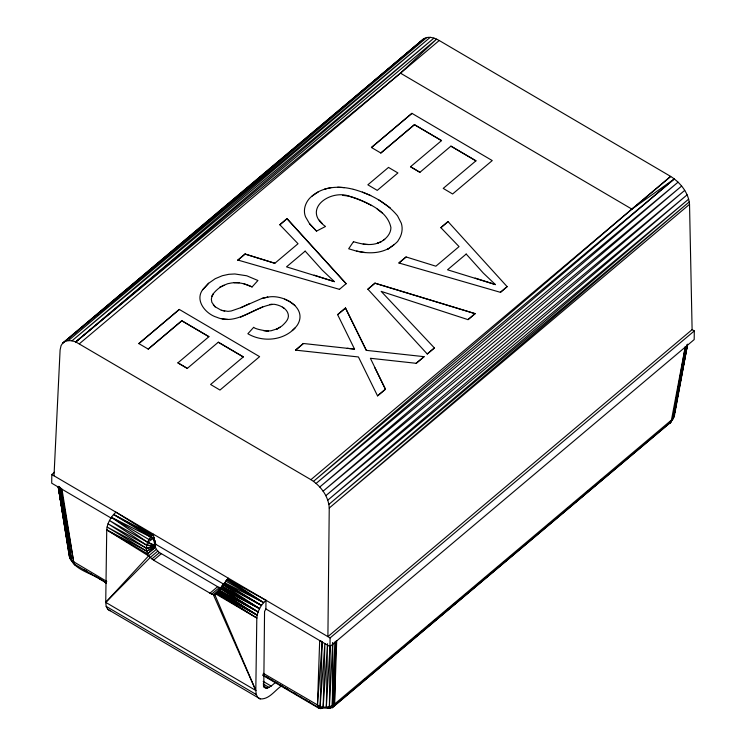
<?xml version="1.0" encoding="UTF-8"?>
<svg xmlns="http://www.w3.org/2000/svg" width="746" height="746" viewBox="0 0 746 746"><rect width="100%" height="100%" fill="white"/><g stroke="black" fill="none" stroke-linecap="round" stroke-linejoin="round"><path stroke-width="1.12" d="M262.9 675.4L319.083 708.392L332.39 707.6L332.753 642.884M54.495 472.265L51.819 474.521L51.698 483.184L111.807 518.479M110.091 610.788L107.676 609.277L106.193 606.395L105.727 602.358L106.734 529.884C107.265 523.067 110.949 516.736 115.919 512.157L152.501 535.031L153.434 534.192C154.329 541.167 153.564 550.175 161.35 553.663L217.627 586.71L221.086 588.128M138.821 343.626L179.31 309.441L259.617 356.653L219.977 390.055L210.596 384.488L243.336 356.896L218.308 342.19L187.293 368.393L177.902 362.882L208.917 336.679L181.81 320.761L148.202 349.081L138.821 343.57L179.31 309.441M148.202 349.137L181.81 320.761L208.917 336.679M187.293 368.393L177.902 362.826M208.638 283.228L202.688 289.718L208.638 283.284L215.23 278.696L222.364 275.703L228.808 274.314L234.869 273.969L246.758 275.787L257.939 280.505L252.092 286.93C244.912 283.433 236.631 281.428 228.854 283.517C227.968 282.921 212.526 291.145 224.07 285.177M213.309 293.71C211.109 299.668 210.419 294.213 220.518 286.996M213.235 304.788L215.165 306.858L211.855 302.335L211.351 299.305L211.976 296.125M218.308 342.255L243.336 356.952M224.742 311.101L221.413 310.299L227.978 311.371L231.195 310.989L240.706 307.706L262.079 298.381L267.711 297.132L262.079 298.381M280.058 327.186C271.833 331.905 281.895 326.403 282.622 325.321C285.326 322.729 288.198 319.903 288.432 316.22C288.32 308.863 280.319 305.142 273.978 304.256C254.572 305.963 237.181 326.03 216.76 317.255C205.616 313.935 194.622 300.535 202.688 289.662M227.8 319.391L222.112 318.747M234.03 282.697L239.205 282.771M245.061 254.022L237.899 260.112L245.061 254.022L274.845 263.273L245.061 254.078M240.538 317.209L262.695 306.867M240.697 307.772L249.537 303.622M243.765 283.722L252.092 286.93M220.219 588.855L213.337 594.665L255.803 690.488L256.81 618.014C257.342 611.198 261.025 604.857 265.996 600.288L227.539 579.101L215.967 594.049L214.904 594.86L211.631 594.124L153.601 560.199L148.575 555.91L106.734 529.884L146.673 551.117L148.575 555.91L105.727 602.358L255.803 690.488L256.27 694.526L257.752 697.398L260.168 698.909C269.231 699.589 274.854 690.274 281.615 685.844M263.525 330.665C278.053 332.203 255.682 330.208 253.724 327.261L247.868 333.742C263.646 343.095 286.175 340.428 297.309 325.172C308.331 307.911 283.014 293.747 267.702 297.188M269.791 304.508L272.085 304.181M275.582 682.376L271.18 686.087L267.32 688.194L264.532 687.411L263.786 685.975L264.56 611.478L265.874 608.95L265.996 600.288M279.834 224.77L287.005 218.662L346.116 283.676L287.005 218.662L279.834 224.77L298.027 243.728L274.845 263.273M282.398 307.193L284.095 308.247M284.59 299.127L289.495 301.496L294.903 305.412M292.236 330.581L295.006 327.988M295.528 350.191L303.408 343.496L354.555 349.119L337.63 314.653L345.501 308.014L366.323 350.35L424.082 356.672L416.203 363.311L370.389 358.276L385.43 389.253L377.551 395.893L358.434 356.961L295.528 350.135L303.408 343.496M305.151 251.15L286.511 266.863L334.394 281.606L322.272 270.136L305.151 251.094M316.528 231.12L309.721 223.949L316.528 231.12L325.508 226.476C301.561 209.747 329.872 188.738 349.855 196.357C365.288 201.812 387.37 209.645 390.932 227.661C390.829 233.722 386.335 238.655 381.346 241.601C374.483 244.66 376.833 243.438 381.346 241.601M309.721 224.014L305.543 216.834C302.503 209.467 305.963 200.777 312.052 196.058C323.326 186.379 339.281 185.67 353.082 189.27L353.082 189.214C369.895 193.801 386.307 202.231 397.534 215.836L401.292 223.194C403.138 228.91 401.852 235.307 398.271 240.352C397.665 243.233 378.436 255.337 393.823 244.958M314.122 275.143L334.394 281.662M318.449 191.759L312.052 196.114M319.335 220.145L322.151 223.408M324.641 189.092L331 187.628M265.874 608.95L329.965 646.586L330.086 637.923L694.302 330.926L692.111 329.639L689.528 204.339C688.549 192.645 680.296 182.556 670.673 176.42L439.189 40.489C434.713 37.925 428.95 35.911 424.073 38.55L62.739 343.095L61.069 345.603L60.1 349.986L54.01 475.808M667.586 423.849L669.656 423.318L673.424 418.124L687.607 344.158L674.337 416.109L671.092 421.938L332.39 707.6L329.387 706.872L330.217 645.794M337.686 187.209L344.382 187.656M337.63 314.653L345.501 308.014M237.899 260.056L339.402 289.336M342.498 195.387C352.849 196.002 362.565 200.693 371.639 205.57L371.639 205.514M347.235 348.298L354.555 349.063M353.483 241.732L353.483 241.676C361.269 244.054 369.848 245.91 377.709 243.168M365.13 252.586L356.681 251.122C367.284 253.612 378.809 253.752 388.507 248.558M362.379 192.076L370.753 195.555M363.181 244.138L368.282 244.52M366.323 350.406L345.501 308.07M367.853 289.234L374.968 283.172L475.118 313.656L468.022 319.642L381.169 291.369L434.414 347.962L427.253 353.996L367.853 289.178L374.968 283.172M371.443 147.494L411.932 113.355L492.239 160.567L452.608 193.979L443.217 188.402L475.957 160.81L450.929 146.113L419.914 172.317L410.524 166.74L441.539 140.602L414.431 124.675L380.824 153.005L371.443 147.494L411.932 113.355M374.79 367.647L385.43 389.198L377.56 395.837M377.243 209.141L382.325 213.03M378.53 199.76L390.242 207.901M380.824 153.061L414.431 124.675L441.539 140.602M383.118 240.492L384.722 239.27M388.535 167.44L397.916 172.951L377.243 190.379L367.862 184.812L388.535 167.384M692.111 329.639L327.904 636.636L329.238 508.035C328.604 496.258 320.659 485.805 310.923 479.669L75.756 341.92L400.443 73.145L436.606 39.137L75.756 341.92C71.569 340.279 66.254 339.747 62.739 343.095L424.073 38.55L338.451 111.173M398.923 262.984L406.085 256.95L435.869 266.201L459.051 246.6L440.858 227.642L448.029 221.59L507.14 286.66L500.426 292.329L398.923 262.984L406.085 256.95M419.914 172.317L410.524 166.74M427.253 353.996L434.424 347.906M439.189 40.545L79.43 343.729M448.029 221.59L440.849 227.698M450.929 146.169L475.957 160.866M466.175 254.078L447.525 269.791L495.419 284.59L475.137 278.072M468.022 319.642L475.118 313.6M500.426 292.329L507.14 286.604M694.302 330.926L694.181 339.589L329.965 646.586M263.282 673.321L320.127 706.481L323.149 707.245L332.39 707.6L333.835 706.22L334.516 704.112L335.877 641.336M318.738 707.525L320.743 708.7L323.149 707.245L324.892 643.518L320.127 706.481L319.083 708.392L317.945 707.171L262.779 674.766M322.207 641.691L320.127 706.481L317.945 707.171L317.451 705.129L319.689 640.544L322.207 641.691L317.451 705.129M319.083 708.392L323.149 707.245L327.513 643.714L326.31 707.376L332.184 705.753L334.516 704.112L336.707 640.683M335.859 641.327L333.425 704.989L332.39 707.6M332.184 705.753L334.879 641.933L333.835 706.22L671.092 421.938L685.304 346.685L672.687 419.019L669.656 423.318L670.617 421.434M69.481 554.25C71.112 571.343 96.234 573.273 106.408 583.503M674.449 413.927L674.337 416.109L669.656 423.318M329.387 706.872L332.707 642.884M330.049 645.822L326.31 707.376L330.329 708.131L323.149 707.245M106.734 529.884L147.549 553.868L155.224 547.107L146.673 551.117C145.647 545.195 148.193 539.097 152.501 535.031L113.569 514.47L150.655 537.017L153.937 538.08L155.793 544.31L223.875 584.286M155.056 546.268L146.729 545.223L108.021 523.813L146.412 548.217L155.149 546.874L146.673 551.117L107.079 527.012L146.412 548.217L155.075 546.482L146.729 545.223L109.485 520.503L147.587 542.258L155.103 545.596L155.793 544.31M674.85 411.661L675.857 406.01M676.258 403.745L676.669 401.488M677.07 399.222L678.077 393.562M678.478 391.305L678.888 389.039M679.895 383.388L680.296 381.122M680.697 378.856L681.107 376.599M673.424 418.124L686.917 344.932L672.687 419.019L334.516 704.112M674.664 412.79L687.448 344.559M387.062 661.292L388.032 659.753M604.036 478.4L605.006 476.862M353.483 241.676L348.671 248.772L356.681 251.178M105.727 602.358L150.151 557.56L157.9 551.033M674.337 178.909L313.488 481.347L631.927 209.085L674.337 178.909L316.118 483.427L678.077 182.155L319.773 486.998L681.63 186.062L323.102 491.176L684.716 190.389L325.834 495.67L687.113 194.846L327.792 500.165L688.689 199.107L328.921 504.361L689.304 201.868L329.238 508.035L689.528 204.339M75.756 341.92L433.967 38.093L71.989 340.801L430.274 37.3L68.38 340.586L426.889 37.431L65.219 341.36M96.635 315.549L98.407 314.047M101.074 311.791L103.741 309.534M105.522 308.033L108.189 305.776M110.856 303.519L112.637 302.018M115.304 299.771L117.085 298.26M119.752 296.013L122.419 293.756M125.086 291.5L126.857 289.998M129.524 287.742L131.305 286.24M133.972 283.984L135.753 282.482M143.754 275.722L145.526 274.22M217.543 213.356L265.548 172.783M267.329 171.282L269.996 169.025M271.777 167.524L279.778 160.763M281.55 159.262L284.217 157.005M285.998 155.504L288.665 153.247M290.446 151.746L293.113 149.489M295.78 147.232L298.447 144.985M300.218 143.474L302.885 141.227M305.552 138.97L307.333 137.469M310 135.213L311.781 133.711M314.448 131.455L317.115 129.198M319.782 126.951L321.563 125.449M324.23 123.193L326.002 121.691M328.669 119.435L330.45 117.933M339.402 289.392L346.116 283.676M153.434 534.677L150.655 537.017L111.378 517.323L147.587 542.258L155.065 545.913L146.729 545.223L155.056 546.072M147.549 553.868L155.317 547.322M148.575 555.91L156.343 549.364M151.839 559.006L159.588 552.478M153.601 560.199L161.35 553.663M416.203 363.311L424.082 356.672M310.923 479.669L670.673 176.42L631.927 209.141L400.443 73.145M209.878 593.247L217.627 586.71M211.631 594.124L219.38 587.587M219.221 591.224L214.904 594.86L255.803 690.488M218.559 591.867L215.967 594.049L256.81 618.014L217.086 592.809L218.792 591.447L217.086 592.809L257.156 615.133L218.662 590.645L258.097 611.934L220.303 588.268L259.561 608.633L222.914 584.631L224.565 583.586M363.246 680.371L365.027 678.879M391.585 656.75L393.366 655.258M405.815 644.758L407.596 643.266M410.263 641.01L412.034 639.518M414.701 637.27L417.378 635.014M420.045 632.767L421.816 631.265M424.483 629.018L426.264 627.526M428.931 625.269L431.598 623.022M433.379 621.53L436.046 619.273M438.713 617.026L440.494 615.525M443.161 613.277L445.828 611.03M447.609 609.529L450.276 607.281M452.057 605.789L460.058 599.038M586.328 492.602L588.109 491.101M590.776 488.854L592.557 487.352M600.558 480.611L602.339 479.109M386.437 661.46L388.218 659.958M390.885 657.711L393.552 655.464M395.324 653.962L397.991 651.715M400.667 649.468L402.439 647.966M405.106 645.719L407.773 643.472M409.554 641.97L412.221 639.723M414.002 638.222L422.003 631.48M423.784 629.978L426.451 627.731M428.232 626.23L512.707 555.024M548.273 525.044L550.054 523.543M552.721 521.295L554.502 519.794M558.055 516.801L559.836 515.299M562.503 513.052L564.284 511.551M566.951 509.304L568.732 507.802M571.399 505.555L574.066 503.308M575.847 501.806L578.514 499.559M581.181 497.312L582.962 495.81M585.629 493.563L588.296 491.316M590.067 489.814L592.744 487.567M594.515 486.066L597.182 483.818M599.849 481.571L602.526 479.314M218.932 591.485L216.526 593.48L256.81 618.014M218.923 591.27L217.273 592.576L257.156 615.133L218.615 590.711M224.499 584.025L221.963 585.927L259.561 608.633L220.993 587.279M155.625 544.477L153.937 538.08L147.587 542.258L155.093 545.662M277.139 328.846L271.124 330.758L267.469 331.028M155.429 544.729L153.937 538.08L155.187 545.261L153.937 538.08L155.522 544.599L153.937 538.08L148.92 539.489L111.378 517.323M146.412 548.217L155.093 546.622M327.811 707.758L330.329 708.131M374.968 283.228L475.118 313.656M221.413 310.355L215.174 306.802M222.914 584.631L261.454 605.444L224.453 582.617L263.646 602.6L227.539 579.101L228.472 578.253L225.693 581.087L263.646 602.6L226.607 580.043M113.569 514.47L151.569 535.982M219.24 589.806L258.097 611.934L220.229 588.37M223.669 583.614L261.454 605.444L223.8 583.447M51.819 474.521L330.086 637.923M68.343 547.433L58.337 487.297L69.369 556.497L58.281 486.914L70.077 558.633L75.309 565.244L73.677 561.98L61.983 489.217L58.822 486.392L71.541 560.498L106.781 581.423M84 569.674L87.002 571.445M90.014 573.208L92.019 574.392M95.031 576.154L97.036 577.329M99.041 578.514L101.046 579.689M266.574 676.892L268.579 678.067M270.584 679.242L272.598 680.427M275.6 682.189L277.605 683.373M279.619 684.548L282.622 686.311M284.636 687.495L287.639 689.257M293.663 692.792L296.666 694.563M299.678 696.326L301.682 697.51M304.694 699.272L306.699 700.457M308.704 701.632L310.718 702.807M106.277 582.868L74.18 564.023L71.541 560.498L60.193 487.921M263.17 681.387L271.18 686.087M263.17 683.961L269.175 687.486M263.319 685.844L267.32 688.194M263.73 686.991L265.735 688.166M106.193 606.395L256.27 694.526M107.676 609.277L260.168 698.909M221.721 586.263L259.561 608.633M218.019 591.559L257.156 615.133M495.419 284.59L483.296 273.064L466.175 254.022M71.607 560.171L70.077 558.633L58.822 486.392M155.233 545.121L153.937 538.08L155.345 544.888M153.937 538.08L155.308 544.962M73.677 561.98L61.06 488.611L71.541 560.498M58.925 487.763L59.288 490.057M62.748 511.831L63.112 514.125M63.475 516.418L63.839 518.712M64.203 521.006L64.566 523.3M64.93 525.594L65.294 527.879M66.385 534.761L66.748 537.055M67.112 539.349L67.476 541.633M67.839 543.927L68.203 546.221"/></g></svg>
